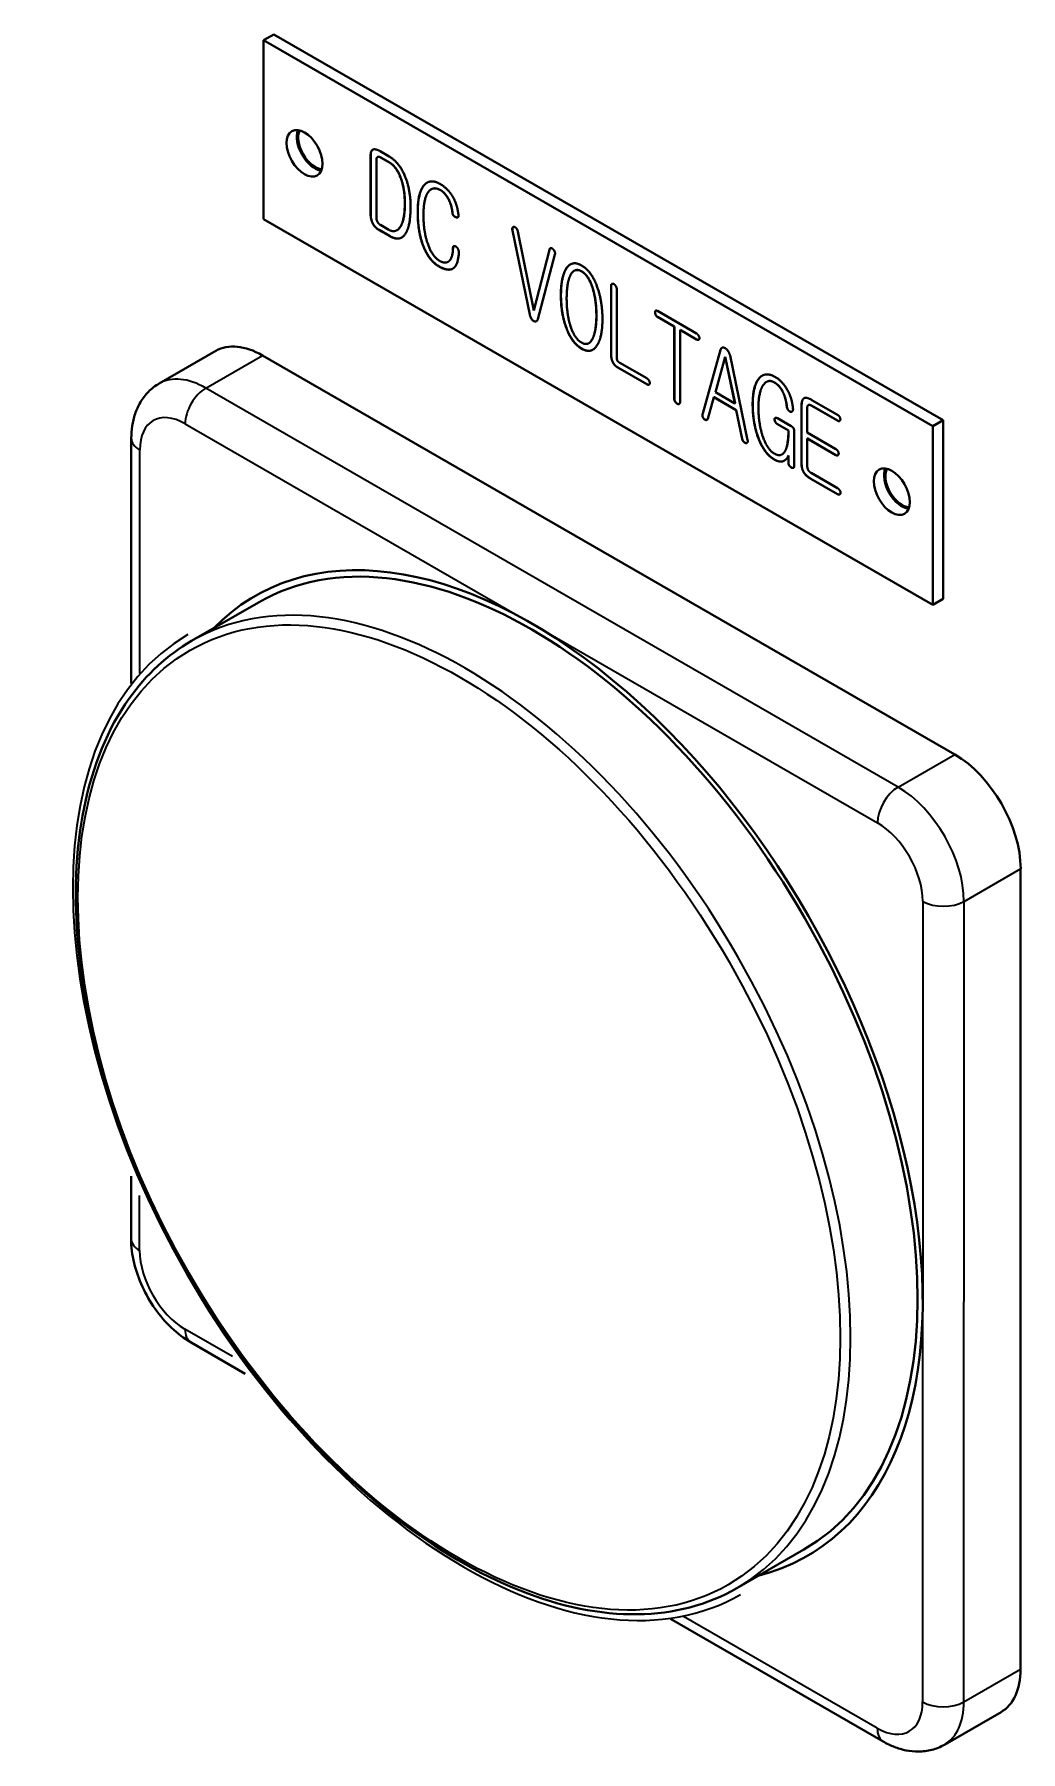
# Model space of a CAD drawing. Header units: inches. Extents: x 0 to 4752, y 0 to 3360.
# Drawn here: x 3760.7 to 3814.8, y 2653.1 to 2747.4 of the extents above; entities that cross this region are included whole.
import ezdxf

# ---------------------------------------------------------------- set-up
doc = ezdxf.new("R2010")
doc.units = ezdxf.units.IN
doc.header["$MEASUREMENT"] = 0
doc.layers.add('POWER SUPPLY CASE OUTLINE$0$가시적인 것(ISO)', color=3, linetype='Continuous', lineweight=40)
doc.layers.add('POWER SUPPLY CASE OUTLINE$0$가시적인 좁은 것(ISO)', color=3, linetype='Continuous', lineweight=35)

msp = doc.modelspace()

# ---------------------------------------------------------------- linework, layer by layer
at = {"layer": 'POWER SUPPLY CASE OUTLINE$0$가시적인 것(ISO)'}
for p, q in [((3773.232, 2747.082), (3773.798, 2747.407)), ((3810.002, 2725.907), (3773.232, 2747.082)), ((3773.232, 2747.082), (3773.232, 2737.271)), ((3773.798, 2747.407), (3810.568, 2726.233)), ((3779.12, 2737.549), (3779.12, 2740.757)), ((3779.126, 2737.552), (3779.126, 2740.76)), ((3779.438, 2740.521), (3779.438, 2737.36)), ((3779.5, 2740.675), (3779.506, 2740.678)), ((3779.643, 2740.99), (3780.141, 2740.703)), ((3780.156, 2740.368), (3779.669, 2740.649)), ((3780.162, 2740.371), (3779.674, 2740.652)), ((3782.446, 2738.898), (3782.451, 2738.902)), ((3783.613, 2737.606), (3783.619, 2737.61)), ((3773.232, 2737.271), (3810.002, 2716.097)), ((3780.151, 2736.338), (3779.582, 2736.666)), ((3780.157, 2736.342), (3779.587, 2736.669)), ((3779.669, 2736.942), (3780.12, 2736.682)), ((3780.563, 2736.649), (3780.568, 2736.652)), ((3786.911, 2736.632), (3786.917, 2736.635)), ((3787.855, 2732.026), (3786.911, 2736.632)), ((3787.861, 2732.03), (3786.917, 2736.635)), ((3783.639, 2735.658), (3783.645, 2735.661)), ((3787.204, 2736.588), (3788.081, 2732.252)), ((3783.37, 2734.917), (3783.375, 2734.921)), ((3788.081, 2732.252), (3788.937, 2735.584)), ((3788.087, 2732.255), (3788.943, 2735.587)), ((3789.245, 2735.33), (3788.307, 2731.772)), ((3788.937, 2735.584), (3788.943, 2735.587)), ((3790.3, 2734.429), (3790.305, 2734.432)), ((3792.323, 2729.845), (3792.323, 2733.575)), ((3792.328, 2729.848), (3792.328, 2733.579)), ((3792.641, 2733.392), (3792.641, 2729.668)), ((3787.855, 2732.026), (3787.861, 2732.03)), ((3788.081, 2732.252), (3788.087, 2732.255)), ((3794.867, 2732.223), (3797.011, 2730.988)), ((3795.795, 2731.362), (3794.867, 2731.897)), ((3795.801, 2731.365), (3794.873, 2731.9)), ((3795.795, 2731.362), (3795.801, 2731.365)), ((3795.795, 2727.406), (3795.795, 2731.362)), ((3795.801, 2727.41), (3795.801, 2731.365)), ((3796.113, 2731.179), (3796.119, 2731.182)), ((3796.113, 2731.179), (3796.113, 2727.223)), ((3797.011, 2730.662), (3796.113, 2731.179)), ((3797.017, 2730.665), (3796.119, 2731.182)), ((3767.515, 2728.242), (3770.626, 2730.034)), ((3791.098, 2730.451), (3791.104, 2730.455)), ((3797.36, 2726.589), (3798.329, 2730.081)), ((3797.365, 2726.592), (3798.335, 2730.084)), ((3798.329, 2730.081), (3798.335, 2730.084)), ((3773.183, 2729.782), (3811.197, 2707.878)), ((3792.42, 2729.403), (3792.426, 2729.407)), ((3794.287, 2728.198), (3792.692, 2729.116)), ((3794.293, 2728.201), (3792.698, 2729.12)), ((3792.805, 2729.378), (3794.282, 2728.527)), ((3798.591, 2729.705), (3798.052, 2727.767)), ((3798.591, 2729.705), (3798.596, 2729.708)), ((3799.124, 2727.15), (3798.591, 2729.705)), ((3799.13, 2727.153), (3798.596, 2729.708)), ((3798.857, 2729.777), (3799.822, 2725.129)), ((3800.861, 2728.332), (3800.867, 2728.335)), ((3795.841, 2727.244), (3795.847, 2727.247)), ((3797.975, 2727.485), (3797.647, 2726.305)), ((3797.975, 2727.485), (3797.981, 2727.489)), ((3799.196, 2726.782), (3797.975, 2727.485)), ((3799.202, 2726.786), (3797.981, 2727.489)), ((3798.052, 2727.767), (3799.124, 2727.15)), ((3803.356, 2727.334), (3804.756, 2726.528)), ((3797.349, 2726.417), (3797.355, 2726.42)), ((3797.36, 2726.589), (3797.365, 2726.592)), ((3797.442, 2726.28), (3797.447, 2726.284)), ((3799.124, 2727.15), (3799.13, 2727.153)), ((3799.196, 2726.782), (3799.202, 2726.786)), ((3799.524, 2725.206), (3799.196, 2726.782)), ((3799.53, 2725.209), (3799.202, 2726.786)), ((3801.299, 2726.265), (3801.305, 2726.269)), ((3801.463, 2726.331), (3802.212, 2725.9)), ((3802.043, 2726.792), (3802.048, 2726.795)), ((3802.781, 2723.876), (3802.781, 2726.995)), ((3802.787, 2723.879), (3802.787, 2726.998)), ((3803.099, 2726.907), (3803.099, 2725.543)), ((3803.151, 2727.055), (3803.157, 2727.059)), ((3804.756, 2726.202), (3803.32, 2727.029)), ((3804.762, 2726.205), (3803.326, 2727.032)), ((3801.345, 2726.126), (3801.351, 2726.129)), ((3802.063, 2725.659), (3801.463, 2726.005)), ((3802.069, 2725.662), (3801.469, 2726.008)), ((3802.063, 2725.659), (3802.069, 2725.662)), ((3802.381, 2725.595), (3802.381, 2723.697)), ((3803.099, 2725.543), (3804.669, 2724.639)), ((3810.002, 2725.907), (3810.568, 2726.233)), ((3810.002, 2716.097), (3810.002, 2725.907)), ((3810.568, 2726.233), (3810.568, 2716.423)), ((3765.978, 2711.769), (3765.981, 2725.24)), ((3799.524, 2725.206), (3799.53, 2725.209)), ((3801.71, 2724.348), (3801.716, 2724.351)), ((3803.099, 2725.217), (3803.105, 2725.22)), ((3803.099, 2725.217), (3803.099, 2723.699)), ((3804.669, 2724.313), (3803.099, 2725.217)), ((3804.675, 2724.316), (3803.105, 2725.22)), ((3802.063, 2724.289), (3802.069, 2724.292)), ((3802.063, 2723.88), (3802.063, 2724.289)), ((3802.069, 2723.883), (3802.069, 2724.292)), ((3802.109, 2723.729), (3802.115, 2723.732)), ((3802.222, 2723.628), (3802.228, 2723.632)), ((3802.894, 2723.378), (3802.9, 2723.381)), ((3804.756, 2722.169), (3803.289, 2723.014)), ((3804.762, 2722.172), (3803.295, 2723.017)), ((3803.305, 2723.331), (3804.756, 2722.495)), ((3769.292, 2714.11), (3772.969, 2716.227)), ((3810.002, 2716.097), (3810.568, 2716.423)), ((3814.816, 2701.607), (3814.805, 2657.662)), ((3765.97, 2681.295), (3765.971, 2684.734)), ((3772.24, 2673.879), (3769.259, 2675.597)), ((3799.234, 2662.115), (3802.911, 2664.232)), ((3807.273, 2653.693), (3795.584, 2660.428)), ((3810.628, 2653.52), (3813.739, 2655.311))]:
    msp.add_line(p, q, dxfattribs=at)
for centre in [(3775.495, 2740.873), (3807.739, 2722.305)]:
    msp.add_ellipse(centre, major_axis=(-0.699, 1.213), ratio=0.578093, dxfattribs=at)
for centre, major_axis, start_param, end_param in [((3776.061, 2741.199), (0.699, -1.213), 3.556693, 5.868085), ((3776.061, 2741.199), (0.647, -1.124), 3.488877, 5.935901), ((3773.181, 2725.597), (-2.555, 4.437), 5.499422, 6.283185), ((3808.305, 2722.631), (0.699, -1.213), 3.556693, 5.868085), ((3808.305, 2722.631), (0.647, -1.124), 3.488877, 5.935901), ((3787.94, 2690.23), (-14.971, 25.998), 3.141593, 6.283185), ((3787.94, 2690.23), (-15.171, 26.344), 2.979193, 6.445585), ((3811.196, 2703.693), (2.555, -4.437), 0.787033, 2.357829), ((3811.184, 2659.748), (2.555, -4.437), 0, 0.787033)]:
    msp.add_ellipse(centre, major_axis=major_axis, ratio=0.578093, start_param=start_param, end_param=end_param, dxfattribs=at)
for points in [[(3779.12, 2740.757), (3779.12, 2741.024), (3779.253, 2741.084)], [(3779.126, 2740.76), (3779.126, 2741.008), (3779.241, 2741.077)], [(3779.253, 2741.084), (3779.387, 2741.137), (3779.643, 2740.99)], [(3779.5, 2740.675), (3779.438, 2740.639), (3779.438, 2740.521)], [(3779.669, 2740.649), (3779.561, 2740.711), (3779.5, 2740.675)], [(3779.674, 2740.652), (3779.567, 2740.714), (3779.505, 2740.678)], [(3780.141, 2740.703), (3780.69, 2740.387), (3781.008, 2739.623)], [(3780.751, 2739.575), (3780.525, 2740.155), (3780.156, 2740.368)], [(3780.757, 2739.578), (3780.531, 2740.159), (3780.162, 2740.371)], [(3780.997, 2738.128), (3780.997, 2738.958), (3780.751, 2739.575)], [(3781.003, 2738.131), (3781.003, 2738.962), (3780.757, 2739.578)], [(3781.008, 2739.623), (3781.315, 2738.882), (3781.315, 2737.945)], [(3781.705, 2737.667), (3781.705, 2738.711), (3782.054, 2739.121)], [(3781.711, 2737.671), (3781.711, 2738.714), (3782.06, 2739.124)], [(3782.31, 2738.784), (3782.023, 2738.433), (3782.023, 2737.49)], [(3782.054, 2739.121), (3782.387, 2739.51), (3782.926, 2739.2)], [(3782.06, 2739.124), (3782.139, 2739.217), (3782.23, 2739.27)], [(3782.962, 2738.853), (3782.567, 2739.081), (3782.31, 2738.784)], [(3782.967, 2738.856), (3782.67, 2739.028), (3782.451, 2738.902)], [(3782.926, 2739.2), (3783.408, 2738.922), (3783.675, 2738.425)], [(3783.377, 2738.394), (3783.198, 2738.717), (3782.962, 2738.853)], [(3783.383, 2738.398), (3783.203, 2738.721), (3782.967, 2738.856)], [(3779.238, 2737.024), (3779.12, 2737.252), (3779.12, 2737.549)], [(3779.244, 2737.027), (3779.126, 2737.256), (3779.126, 2737.552)], [(3780.725, 2736.802), (3780.997, 2737.173), (3780.997, 2738.128)], [(3780.731, 2736.805), (3781.003, 2737.177), (3781.003, 2738.131)], [(3781.315, 2737.945), (3781.315, 2736.978), (3781.079, 2736.533)], [(3782.059, 2735.672), (3781.705, 2736.487), (3781.705, 2737.667)], [(3782.065, 2735.676), (3781.711, 2736.49), (3781.711, 2737.671)], [(3783.613, 2737.606), (3783.572, 2738.039), (3783.377, 2738.394)], [(3783.619, 2737.61), (3783.578, 2738.042), (3783.383, 2738.398)], [(3783.793, 2737.372), (3783.624, 2737.44), (3783.613, 2737.606)], [(3783.798, 2737.376), (3783.629, 2737.443), (3783.619, 2737.61)], [(3783.675, 2738.425), (3783.895, 2738.007), (3783.947, 2737.462)], [(3779.582, 2736.666), (3779.356, 2736.796), (3779.238, 2737.024)], [(3779.587, 2736.669), (3779.362, 2736.799), (3779.244, 2737.027)], [(3779.438, 2737.36), (3779.438, 2737.223), (3779.5, 2737.117)], [(3779.5, 2737.117), (3779.556, 2737.007), (3779.669, 2736.942)], [(3780.12, 2736.682), (3780.484, 2736.473), (3780.725, 2736.802)], [(3780.568, 2736.652), (3780.656, 2736.702), (3780.731, 2736.805)], [(3782.023, 2737.49), (3782.023, 2736.606), (3782.254, 2735.922)], [(3783.947, 2737.462), (3783.957, 2737.308), (3783.793, 2737.372)], [(3783.916, 2737.364), (3783.877, 2737.345), (3783.798, 2737.376)], [(3786.911, 2736.632), (3786.886, 2736.748), (3786.922, 2736.804)], [(3786.917, 2736.635), (3786.891, 2736.751), (3786.927, 2736.807)], [(3786.922, 2736.804), (3786.952, 2736.852), (3787.014, 2736.834)], [(3786.927, 2736.807), (3786.937, 2736.823), (3786.951, 2736.831)], [(3787.014, 2736.834), (3787.076, 2736.822), (3787.127, 2736.757)], [(3787.127, 2736.757), (3787.183, 2736.689), (3787.204, 2736.588)], [(3781.079, 2736.533), (3780.782, 2735.975), (3780.151, 2736.338)], [(3780.835, 2736.258), (3780.566, 2736.106), (3780.157, 2736.342)], [(3782.864, 2734.675), (3782.367, 2734.961), (3782.059, 2735.672)], [(3782.87, 2734.678), (3782.372, 2734.965), (3782.065, 2735.676)], [(3782.254, 2735.922), (3782.495, 2735.214), (3782.905, 2734.978)], [(3783.434, 2734.964), (3783.634, 2735.14), (3783.645, 2735.661)], [(3783.639, 2735.658), (3783.639, 2735.753), (3783.69, 2735.777)], [(3783.645, 2735.661), (3783.645, 2735.748), (3783.687, 2735.776)], [(3783.69, 2735.777), (3783.741, 2735.795), (3783.808, 2735.756)], [(3783.808, 2735.756), (3783.875, 2735.712), (3783.916, 2735.635)], [(3788.937, 2735.584), (3788.953, 2735.67), (3789.014, 2735.67)], [(3788.943, 2735.587), (3788.953, 2735.644), (3788.983, 2735.663)], [(3789.014, 2735.67), (3789.066, 2735.676), (3789.127, 2735.623)], [(3782.905, 2734.978), (3783.239, 2734.786), (3783.429, 2734.961)], [(3783.375, 2734.921), (3783.406, 2734.938), (3783.434, 2734.964)], [(3783.429, 2734.961), (3783.629, 2735.136), (3783.639, 2735.658)], [(3783.967, 2735.434), (3783.926, 2734.698), (3783.618, 2734.537)], [(3783.916, 2735.635), (3783.967, 2735.54), (3783.967, 2735.434)], [(3789.127, 2735.623), (3789.194, 2735.567), (3789.225, 2735.49)], [(3789.225, 2735.49), (3789.261, 2735.404), (3789.245, 2735.33)], [(3789.845, 2734.522), (3790.153, 2735.038), (3790.707, 2734.719)], [(3789.851, 2734.525), (3789.957, 2734.702), (3790.092, 2734.781)], [(3790.707, 2734.719), (3791.261, 2734.4), (3791.569, 2733.529)], [(3783.618, 2734.537), (3783.352, 2734.394), (3782.864, 2734.675)], [(3783.624, 2734.541), (3783.357, 2734.398), (3782.87, 2734.678)], [(3783.635, 2734.546), (3783.63, 2734.543), (3783.624, 2734.541)], [(3789.568, 2733.092), (3789.568, 2734.058), (3789.845, 2734.522)], [(3789.574, 2733.095), (3789.574, 2734.062), (3789.851, 2734.525)], [(3790.081, 2734.16), (3789.886, 2733.739), (3789.886, 2732.909)], [(3790.707, 2734.393), (3790.302, 2734.626), (3790.081, 2734.16)], [(3790.713, 2734.396), (3790.478, 2734.531), (3790.305, 2734.432)], [(3791.317, 2733.448), (3791.102, 2734.166), (3790.707, 2734.393)], [(3791.323, 2733.452), (3791.108, 2734.169), (3790.713, 2734.396)], [(3789.845, 2731.349), (3789.568, 2732.131), (3789.568, 2733.092)], [(3789.851, 2731.352), (3789.574, 2732.134), (3789.574, 2733.095)], [(3789.886, 2732.909), (3789.886, 2732.084), (3790.081, 2731.438)], [(3791.517, 2731.969), (3791.517, 2732.8), (3791.317, 2733.448)], [(3791.523, 2731.973), (3791.523, 2732.803), (3791.323, 2733.452)], [(3791.569, 2733.529), (3791.851, 2732.744), (3791.851, 2731.777)], [(3792.323, 2733.575), (3792.323, 2733.676), (3792.369, 2733.709)], [(3792.328, 2733.579), (3792.328, 2733.678), (3792.373, 2733.711)], [(3792.369, 2733.709), (3792.415, 2733.736), (3792.482, 2733.697)], [(3792.482, 2733.697), (3792.543, 2733.662), (3792.589, 2733.582)], [(3792.589, 2733.582), (3792.641, 2733.493), (3792.641, 2733.392)], [(3788.071, 2731.671), (3787.922, 2731.757), (3787.855, 2732.026)], [(3788.076, 2731.674), (3787.927, 2731.76), (3787.861, 2732.03)], [(3791.317, 2730.726), (3791.517, 2731.145), (3791.517, 2731.969)], [(3791.323, 2730.73), (3791.523, 2731.148), (3791.523, 2731.973)], [(3794.744, 2732.134), (3794.739, 2732.297), (3794.867, 2732.223)], [(3794.867, 2731.897), (3794.749, 2731.965), (3794.744, 2732.134)], [(3794.749, 2732.137), (3794.747, 2732.22), (3794.779, 2732.241)], [(3794.873, 2731.9), (3794.755, 2731.968), (3794.749, 2732.137)], [(3788.307, 2731.772), (3788.224, 2731.582), (3788.071, 2731.671)], [(3788.222, 2731.66), (3788.16, 2731.626), (3788.076, 2731.674)], [(3790.707, 2730.153), (3790.153, 2730.472), (3789.845, 2731.349)], [(3790.713, 2730.156), (3790.159, 2730.475), (3789.851, 2731.352)], [(3790.081, 2731.438), (3790.302, 2730.718), (3790.707, 2730.485)], [(3791.851, 2731.777), (3791.851, 2730.817), (3791.569, 2730.356)], [(3797.011, 2730.988), (3797.078, 2730.95), (3797.129, 2730.873)], [(3790.707, 2730.485), (3791.102, 2730.257), (3791.317, 2730.726)], [(3791.569, 2730.356), (3791.261, 2729.834), (3790.707, 2730.153)], [(3791.325, 2730.095), (3791.07, 2729.95), (3790.713, 2730.156)], [(3791.104, 2730.455), (3791.23, 2730.527), (3791.323, 2730.73)], [(3797.139, 2730.642), (3797.093, 2730.615), (3797.011, 2730.662)], [(3797.142, 2730.643), (3797.096, 2730.62), (3797.017, 2730.665)], [(3797.129, 2730.873), (3797.17, 2730.802), (3797.175, 2730.734)], [(3797.175, 2730.734), (3797.18, 2730.665), (3797.139, 2730.642)], [(3798.329, 2730.081), (3798.401, 2730.289), (3798.591, 2730.179)], [(3798.335, 2730.084), (3798.365, 2730.171), (3798.416, 2730.203)], [(3798.591, 2730.179), (3798.775, 2730.067), (3798.857, 2729.777)], [(3792.42, 2729.403), (3792.323, 2729.59), (3792.323, 2729.845)], [(3792.426, 2729.407), (3792.328, 2729.593), (3792.328, 2729.848)], [(3792.692, 2729.116), (3792.513, 2729.22), (3792.42, 2729.403)], [(3792.698, 2729.12), (3792.518, 2729.223), (3792.426, 2729.407)], [(3792.641, 2729.668), (3792.641, 2729.555), (3792.672, 2729.496)], [(3792.672, 2729.496), (3792.707, 2729.434), (3792.805, 2729.378)], [(3794.282, 2728.527), (3794.359, 2728.483), (3794.405, 2728.409)], [(3794.41, 2728.18), (3794.364, 2728.153), (3794.287, 2728.198)], [(3794.413, 2728.182), (3794.367, 2728.158), (3794.293, 2728.201)], [(3794.405, 2728.409), (3794.446, 2728.338), (3794.451, 2728.269)], [(3794.451, 2728.269), (3794.451, 2728.204), (3794.41, 2728.18)], [(3800.099, 2727.093), (3800.099, 2728.077), (3800.432, 2728.502)], [(3800.104, 2727.096), (3800.104, 2728.081), (3800.438, 2728.505)], [(3800.694, 2728.174), (3800.417, 2727.799), (3800.417, 2726.88)], [(3800.432, 2728.502), (3800.776, 2728.921), (3801.325, 2728.605)], [(3800.438, 2728.505), (3800.526, 2728.612), (3800.627, 2728.671)], [(3801.278, 2728.305), (3800.935, 2728.503), (3800.694, 2728.174)], [(3801.284, 2728.309), (3801.052, 2728.442), (3800.867, 2728.335)], [(3801.73, 2727.826), (3801.555, 2728.146), (3801.278, 2728.305)], [(3801.735, 2727.829), (3801.561, 2728.149), (3801.284, 2728.309)], [(3801.325, 2728.605), (3801.766, 2728.351), (3802.038, 2727.833)], [(3795.841, 2727.244), (3795.795, 2727.323), (3795.795, 2727.406)], [(3795.847, 2727.247), (3795.801, 2727.327), (3795.801, 2727.41)], [(3795.954, 2727.131), (3795.888, 2727.169), (3795.841, 2727.244)], [(3795.96, 2727.134), (3795.893, 2727.173), (3795.847, 2727.247)], [(3796.113, 2727.223), (3796.113, 2727.14), (3796.062, 2727.116)], [(3801.976, 2726.961), (3801.914, 2727.482), (3801.73, 2727.826)], [(3801.982, 2726.964), (3801.92, 2727.486), (3801.735, 2727.829)], [(3802.038, 2727.833), (3802.279, 2727.368), (3802.315, 2726.837)], [(3802.781, 2726.995), (3802.781, 2727.351), (3802.92, 2727.431)], [(3802.787, 2726.998), (3802.787, 2727.351), (3802.923, 2727.433)], [(3802.92, 2727.431), (3803.053, 2727.509), (3803.356, 2727.334)], [(3796.062, 2727.116), (3796.016, 2727.096), (3795.954, 2727.131)], [(3796.068, 2727.12), (3796.021, 2727.099), (3795.96, 2727.134)], [(3796.071, 2727.121), (3796.069, 2727.121), (3796.068, 2727.12)], [(3797.349, 2726.417), (3797.319, 2726.506), (3797.36, 2726.589)], [(3797.355, 2726.42), (3797.324, 2726.509), (3797.365, 2726.592)], [(3797.442, 2726.28), (3797.375, 2726.337), (3797.349, 2726.417)], [(3797.447, 2726.284), (3797.381, 2726.34), (3797.355, 2726.42)], [(3797.56, 2726.236), (3797.498, 2726.23), (3797.442, 2726.28)], [(3797.565, 2726.239), (3797.504, 2726.233), (3797.447, 2726.284)], [(3797.647, 2726.305), (3797.621, 2726.242), (3797.56, 2726.236)], [(3797.604, 2726.251), (3797.587, 2726.242), (3797.565, 2726.239)], [(3800.406, 2725.255), (3800.099, 2726.085), (3800.099, 2727.093)], [(3800.412, 2725.258), (3800.104, 2726.088), (3800.104, 2727.096)], [(3800.417, 2726.88), (3800.417, 2726.038), (3800.658, 2725.33)], [(3801.299, 2726.265), (3801.299, 2726.331), (3801.34, 2726.354)], [(3801.345, 2726.126), (3801.304, 2726.197), (3801.299, 2726.265)], [(3801.305, 2726.269), (3801.305, 2726.331), (3801.343, 2726.356)], [(3801.351, 2726.129), (3801.31, 2726.2), (3801.305, 2726.269)], [(3801.34, 2726.354), (3801.381, 2726.378), (3801.463, 2726.331)], [(3802.043, 2726.792), (3801.986, 2726.866), (3801.976, 2726.961)], [(3802.048, 2726.795), (3801.992, 2726.869), (3801.982, 2726.964)], [(3802.161, 2726.694), (3802.094, 2726.721), (3802.043, 2726.792)], [(3802.166, 2726.697), (3802.1, 2726.724), (3802.048, 2726.795)], [(3802.268, 2726.703), (3802.227, 2726.668), (3802.161, 2726.694)], [(3802.258, 2726.695), (3802.221, 2726.676), (3802.166, 2726.697)], [(3802.315, 2726.837), (3802.32, 2726.739), (3802.268, 2726.703)], [(3803.151, 2727.055), (3803.099, 2727.02), (3803.099, 2726.907)], [(3803.32, 2727.029), (3803.212, 2727.091), (3803.151, 2727.055)], [(3803.326, 2727.032), (3803.218, 2727.094), (3803.156, 2727.058)], [(3804.756, 2726.528), (3804.828, 2726.487), (3804.874, 2726.413)], [(3804.874, 2726.413), (3804.915, 2726.342), (3804.915, 2726.276)], [(3804.915, 2726.276), (3804.915, 2726.211), (3804.874, 2726.187)], [(3800.658, 2725.33), (3800.909, 2724.61), (3801.289, 2724.391)], [(3801.463, 2726.005), (3801.386, 2726.049), (3801.345, 2726.126)], [(3801.469, 2726.008), (3801.392, 2726.052), (3801.351, 2726.129)], [(3801.843, 2724.476), (3802.063, 2724.793), (3802.063, 2725.659)], [(3801.848, 2724.479), (3802.069, 2724.797), (3802.069, 2725.662)], [(3802.212, 2725.9), (3802.315, 2725.841), (3802.35, 2725.778)], [(3802.35, 2725.778), (3802.381, 2725.719), (3802.381, 2725.595)], [(3804.874, 2726.187), (3804.833, 2726.158), (3804.756, 2726.202)], [(3804.871, 2726.185), (3804.831, 2726.165), (3804.762, 2726.205)], [(3799.596, 2725.052), (3799.535, 2725.123), (3799.524, 2725.206)], [(3799.602, 2725.055), (3799.54, 2725.126), (3799.53, 2725.209)], [(3799.709, 2724.975), (3799.647, 2724.993), (3799.596, 2725.052)], [(3799.715, 2724.978), (3799.653, 2724.996), (3799.602, 2725.055)], [(3799.806, 2724.996), (3799.77, 2724.957), (3799.709, 2724.975)], [(3799.789, 2724.982), (3799.759, 2724.966), (3799.715, 2724.978)], [(3799.822, 2725.129), (3799.842, 2725.034), (3799.806, 2724.996)], [(3801.289, 2724.065), (3800.735, 2724.384), (3800.406, 2725.255)], [(3801.294, 2724.068), (3800.74, 2724.387), (3800.412, 2725.258)], [(3801.289, 2724.391), (3801.643, 2724.187), (3801.843, 2724.476)], [(3801.716, 2724.351), (3801.789, 2724.393), (3801.848, 2724.479)], [(3804.669, 2724.639), (3804.736, 2724.601), (3804.782, 2724.527)], [(3804.782, 2724.527), (3804.818, 2724.458), (3804.823, 2724.39)], [(3804.823, 2724.39), (3804.823, 2724.325), (3804.782, 2724.301)], [(3801.791, 2723.983), (3801.581, 2723.897), (3801.289, 2724.065)], [(3801.797, 2723.986), (3801.587, 2723.9), (3801.294, 2724.068)], [(3802.063, 2724.289), (3801.961, 2724.052), (3801.791, 2723.983)], [(3801.84, 2724.007), (3801.819, 2723.995), (3801.797, 2723.986)], [(3802.109, 2723.729), (3802.063, 2723.803), (3802.063, 2723.88)], [(3802.115, 2723.732), (3802.069, 2723.806), (3802.069, 2723.883)], [(3802.222, 2723.628), (3802.156, 2723.661), (3802.109, 2723.729)], [(3802.228, 2723.632), (3802.161, 2723.664), (3802.115, 2723.732)], [(3802.33, 2723.608), (3802.284, 2723.593), (3802.222, 2723.628)], [(3802.336, 2723.611), (3802.289, 2723.596), (3802.228, 2723.632)], [(3802.381, 2723.697), (3802.381, 2723.626), (3802.33, 2723.608)], [(3802.346, 2723.616), (3802.341, 2723.613), (3802.336, 2723.611)], [(3802.894, 2723.378), (3802.781, 2723.567), (3802.781, 2723.876)], [(3802.9, 2723.381), (3802.787, 2723.571), (3802.787, 2723.879)], [(3803.099, 2723.699), (3803.099, 2723.574), (3803.156, 2723.482)], [(3803.156, 2723.482), (3803.207, 2723.387), (3803.305, 2723.331)], [(3804.782, 2724.301), (3804.741, 2724.271), (3804.669, 2724.313)], [(3804.779, 2724.299), (3804.739, 2724.279), (3804.675, 2724.316)], [(3803.289, 2723.014), (3803.007, 2723.176), (3802.894, 2723.378)], [(3803.295, 2723.017), (3803.013, 2723.18), (3802.9, 2723.381)], [(3804.756, 2722.495), (3804.833, 2722.451), (3804.884, 2722.374)], [(3804.884, 2722.149), (3804.833, 2722.125), (3804.756, 2722.169)], [(3804.888, 2722.151), (3804.838, 2722.129), (3804.762, 2722.172)], [(3804.884, 2722.374), (3804.925, 2722.303), (3804.925, 2722.238)], [(3804.925, 2722.238), (3804.925, 2722.173), (3804.884, 2722.149)]]:
    msp.add_open_spline(points, degree=2, dxfattribs=at)
for points, knots in [([(3765.981, 2725.24), (3765.981, 2725.464), (3765.996, 2725.687), (3766.063, 2726.132), (3766.114, 2726.353), (3766.261, 2726.788), (3766.356, 2727.003), (3766.599, 2727.413), (3766.747, 2727.608), (3767.096, 2727.961), (3767.297, 2728.117), (3767.515, 2728.242)], [3.1415927, 3.1415927, 3.1415927, 3.1415927, 3.2989993, 3.2989993, 3.4564059, 3.4564059, 3.6138125, 3.6138125, 3.7712191, 3.7712191, 3.9286258, 3.9286258, 3.9286258, 3.9286258]), ([(3799.234, 2662.115), (3797.631, 2661.191), (3795.778, 2660.706), (3791.745, 2660.65), (3789.561, 2661.094), (3785.072, 2662.871), (3782.767, 2664.218), (3778.285, 2667.675), (3776.111, 2669.786), (3772.112, 2674.553), (3770.289, 2677.208), (3767.174, 2682.796), (3765.884, 2685.728), (3763.965, 2691.576), (3763.337, 2694.492), (3762.812, 2700.018), (3762.915, 2702.627), (3763.855, 2707.27), (3764.69, 2709.306), (3766.8, 2712.273), (3767.959, 2713.342), (3769.292, 2714.11)], [0.787033, 0.787033, 0.787033, 0.787033, 1.098808, 1.098808, 1.416234, 1.416234, 1.738111, 1.738111, 2.06029, 2.06029, 2.38209, 2.38209, 2.703749, 2.703749, 3.025598, 3.025598, 3.347823, 3.347823, 3.66941, 3.66941, 3.928626, 3.928626, 3.928626, 3.928626]), ([(3769.259, 2675.597), (3768.873, 2675.82), (3768.515, 2676.095), (3767.857, 2676.722), (3767.556, 2677.074), (3767.021, 2677.832), (3766.786, 2678.238), (3766.397, 2679.081), (3766.243, 2679.518), (3766.029, 2680.402), (3765.97, 2680.849), (3765.97, 2681.295)], [1.570796, 1.570796, 1.570796, 1.570796, 1.884956, 1.884956, 2.199115, 2.199115, 2.513274, 2.513274, 2.827433, 2.827433, 3.141593, 3.141593, 3.141593, 3.141593]), ([(3810.628, 2653.52), (3810.41, 2653.395), (3810.176, 2653.3), (3809.698, 2653.175), (3809.456, 2653.145), (3808.981, 2653.139), (3808.748, 2653.164), (3808.3, 2653.254), (3808.083, 2653.32), (3807.667, 2653.484), (3807.466, 2653.582), (3807.273, 2653.693)], [0.7870331, 0.7870331, 0.7870331, 0.7870331, 0.9437858, 0.9437858, 1.1005384, 1.1005384, 1.257291, 1.257291, 1.4140437, 1.4140437, 1.5707963, 1.5707963, 1.5707963, 1.5707963])]:
    msp.add_open_spline(points, degree=3, knots=knots, dxfattribs=at)
at = {"layer": 'POWER SUPPLY CASE OUTLINE$0$가시적인 좁은 것(ISO)'}
for p, q in [((3779.12, 2740.757), (3779.126, 2740.76)), ((3779.669, 2740.649), (3779.674, 2740.652)), ((3780.156, 2740.368), (3780.162, 2740.371)), ((3780.751, 2739.575), (3780.757, 2739.578)), ((3782.054, 2739.121), (3782.06, 2739.124)), ((3782.962, 2738.853), (3782.967, 2738.856)), ((3779.12, 2737.549), (3779.126, 2737.552)), ((3780.997, 2738.128), (3781.003, 2738.131)), ((3781.705, 2737.667), (3781.711, 2737.671)), ((3783.377, 2738.394), (3783.383, 2738.398)), ((3779.238, 2737.024), (3779.244, 2737.027)), ((3779.582, 2736.666), (3779.587, 2736.669)), ((3780.725, 2736.802), (3780.731, 2736.805)), ((3783.793, 2737.372), (3783.798, 2737.376)), ((3786.922, 2736.804), (3786.927, 2736.807)), ((3780.151, 2736.338), (3780.157, 2736.342)), ((3782.059, 2735.672), (3782.065, 2735.676)), ((3783.429, 2734.961), (3783.434, 2734.964)), ((3782.864, 2734.675), (3782.87, 2734.678)), ((3783.618, 2734.537), (3783.624, 2734.541)), ((3789.845, 2734.522), (3789.851, 2734.525)), ((3790.707, 2734.393), (3790.713, 2734.396)), ((3789.568, 2733.092), (3789.574, 2733.095)), ((3791.317, 2733.448), (3791.323, 2733.452)), ((3792.323, 2733.575), (3792.328, 2733.579)), ((3791.517, 2731.969), (3791.523, 2731.973)), ((3794.744, 2732.134), (3794.749, 2732.137)), ((3794.867, 2731.897), (3794.873, 2731.9)), ((3788.071, 2731.671), (3788.076, 2731.674)), ((3789.845, 2731.349), (3789.851, 2731.352)), ((3790.707, 2730.153), (3790.713, 2730.156)), ((3791.317, 2730.726), (3791.323, 2730.73)), ((3797.011, 2730.662), (3797.017, 2730.665)), ((3770.071, 2727.991), (3773.183, 2729.782)), ((3792.323, 2729.845), (3792.328, 2729.848)), ((3792.692, 2729.116), (3792.698, 2729.12)), ((3794.287, 2728.198), (3794.293, 2728.201)), ((3800.432, 2728.502), (3800.438, 2728.505)), ((3801.278, 2728.305), (3801.284, 2728.309)), ((3808.085, 2706.087), (3770.071, 2727.991)), ((3795.795, 2727.406), (3795.801, 2727.41)), ((3801.73, 2727.826), (3801.735, 2727.829)), ((3795.954, 2727.131), (3795.96, 2727.134)), ((3796.062, 2727.116), (3796.068, 2727.12)), ((3797.56, 2726.236), (3797.565, 2726.239)), ((3800.099, 2727.093), (3800.104, 2727.096)), ((3801.976, 2726.961), (3801.982, 2726.964)), ((3802.161, 2726.694), (3802.166, 2726.697)), ((3802.781, 2726.995), (3802.787, 2726.998)), ((3803.32, 2727.029), (3803.326, 2727.032)), ((3768.94, 2726.031), (3806.954, 2704.127)), ((3801.463, 2726.005), (3801.469, 2726.008)), ((3804.756, 2726.202), (3804.762, 2726.205)), ((3766.447, 2712.317), (3766.45, 2724.588)), ((3799.596, 2725.052), (3799.602, 2725.055)), ((3799.709, 2724.975), (3799.715, 2724.978)), ((3800.406, 2725.255), (3800.412, 2725.258)), ((3801.843, 2724.476), (3801.848, 2724.479)), ((3801.289, 2724.065), (3801.294, 2724.068)), ((3801.791, 2723.983), (3801.797, 2723.986)), ((3802.063, 2723.88), (3802.069, 2723.883)), ((3802.33, 2723.608), (3802.336, 2723.611)), ((3802.781, 2723.876), (3802.787, 2723.879)), ((3804.669, 2724.313), (3804.675, 2724.316)), ((3803.289, 2723.014), (3803.295, 2723.017)), ((3804.756, 2722.169), (3804.762, 2722.172)), ((3808.085, 2706.087), (3811.197, 2707.878)), ((3811.705, 2699.815), (3814.816, 2701.607)), ((3809.442, 2699.816), (3809.431, 2655.871)), ((3811.693, 2655.871), (3811.705, 2699.815)), ((3766.438, 2680.643), (3766.439, 2683.664)), ((3771.546, 2674.823), (3768.927, 2676.332)), ((3806.941, 2654.428), (3796.295, 2660.562)), ((3811.693, 2655.871), (3814.805, 2657.662))]:
    msp.add_line(p, q, dxfattribs=at)
for centre, major_axis, ratio, start_param, end_param in [((3770.07, 2723.805), (-2.555, 4.437), 0.578093, 5.499422, 6.283185), ((3770.071, 2726.683), (0.799, 1.386), 0.577921, 0.783614, 2.354411), ((3768.939, 2723.154), (-1.757, 3.05), 0.578093, 5.499422, 7.070218), ((3767.581, 2725.24), (-1.6, 0), 0.576034, 0, 0.785547), ((3784.263, 2688.112), (-14.971, 25.998), 0.578093, 3.141593, 6.283185), ((3784.263, 2688.112), (15.171, -26.344), 0.578093, 3.141593, 6.283185), ((3808.085, 2704.779), (-0.799, -1.386), 0.577921, 3.925207, 5.496003), ((3808.084, 2701.901), (-2.555, 4.437), 0.578093, 3.928626, 5.499422), ((3806.953, 2701.25), (1.757, -3.05), 0.578093, 0.787033, 2.357829), ((3810.573, 2700.467), (1.6, 0), 0.576034, 3.92714, 5.497936), ((3767.57, 2681.295), (-1.6, 0), 0.576034, 0, 0.785547), ((3768.927, 2679.209), (-1.757, 3.05), 0.578093, 0.787033, 2.357829), ((3770.058, 2676.983), (-0.799, -1.386), 0.577921, 5.496003, 6.283185), ((3806.942, 2657.305), (1.757, -3.05), 0.578093, 5.499422, 7.070218), ((3810.562, 2656.522), (1.6, 0), 0.576034, 3.92714, 5.497936), ((3808.073, 2657.957), (2.555, -4.437), 0.578093, 0, 0.787033), ((3808.072, 2655.079), (-0.799, -1.386), 0.577921, 5.496003, 6.283185)]:
    msp.add_ellipse(centre, major_axis=major_axis, ratio=ratio, start_param=start_param, end_param=end_param, dxfattribs=at)
msp.add_ellipse((3783.98, 2687.949), major_axis=(-14.771, 25.651), ratio=0.578093, dxfattribs=at)

doc.saveas('drawing.dxf')
